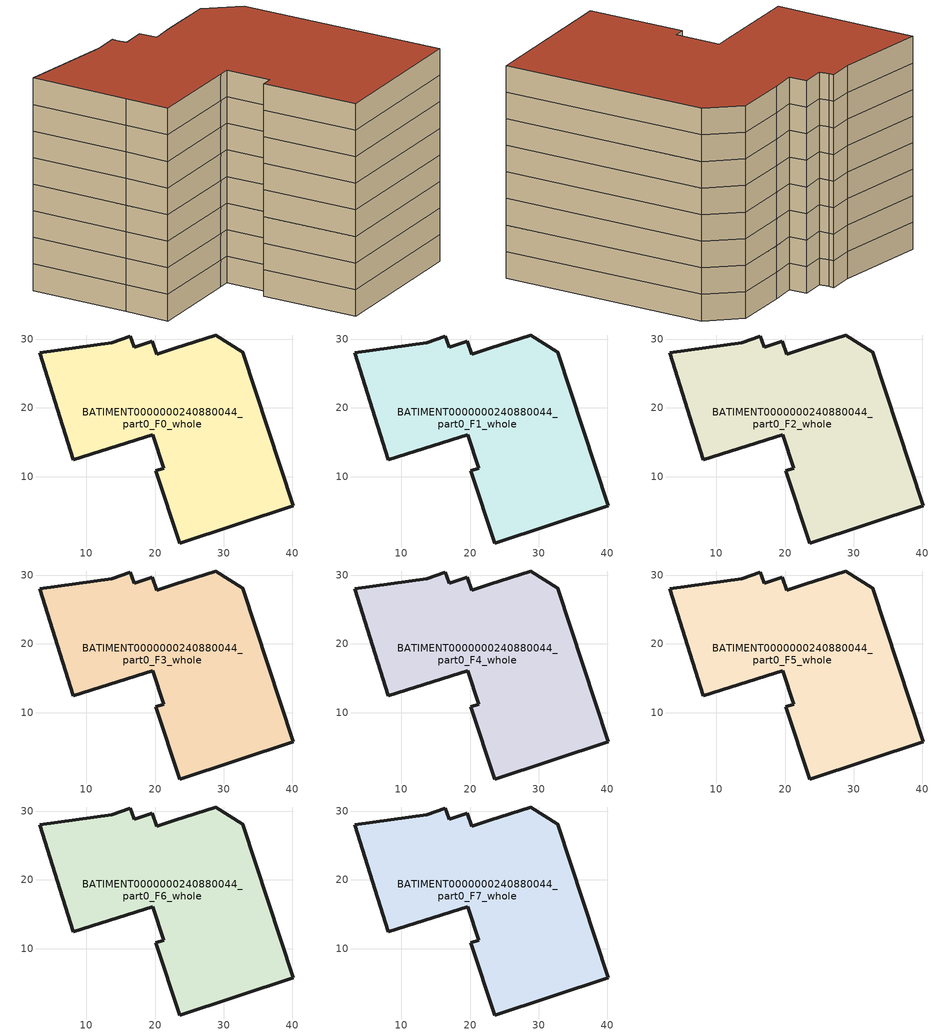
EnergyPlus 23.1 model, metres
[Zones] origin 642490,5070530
BATIMENT0000000240880044_part0_F0_whole
 floor ground (EU_floor_Construction): 32.78,28.13 40.18,5.72 23.57,0.32 20.07,10.82 21.27,11.22 19.67,16.13 18.47,15.73 8.06,12.43 6.56,17.33 3.16,28.04 13.67,29.54 16.37,30.44 16.57,29.84 16.97,28.84 19.57,29.74 20.27,27.84 22.87,28.74 28.88,30.64 z0
 wall outside (EU_wall_Construction): 32.78,28.13 28.88,30.64 22.87,28.74 20.27,27.84 19.57,29.74 16.97,28.84 16.57,29.84 16.37,30.44 13.67,29.54 3.16,28.04 6.56,17.33 8.06,12.43 18.47,15.73 19.67,16.13 21.27,11.22 20.07,10.82 23.57,0.32 40.18,5.72 32.78,28.13 z0:3
BATIMENT0000000240880044_part0_F1_whole
 floor to BATIMENT0000000240880044_part0_F0_whole (EU_floor_Construction): 32.78,28.13 40.18,5.72 23.57,0.32 20.07,10.82 21.27,11.22 19.67,16.13 18.47,15.73 8.06,12.43 6.56,17.33 3.16,28.04 13.67,29.54 16.37,30.44 16.57,29.84 16.97,28.84 19.57,29.74 20.27,27.84 22.87,28.74 28.88,30.64 z3
 wall outside (EU_wall_Construction): 32.78,28.13 28.88,30.64 22.87,28.74 20.27,27.84 19.57,29.74 16.97,28.84 16.57,29.84 16.37,30.44 13.67,29.54 3.16,28.04 6.56,17.33 8.06,12.43 18.47,15.73 19.67,16.13 21.27,11.22 20.07,10.82 23.57,0.32 40.18,5.72 32.78,28.13 z3:6
BATIMENT0000000240880044_part0_F2_whole
 floor to BATIMENT0000000240880044_part0_F1_whole (EU_floor_Construction): 32.78,28.13 40.18,5.72 23.57,0.32 20.07,10.82 21.27,11.22 19.67,16.13 18.47,15.73 8.06,12.43 6.56,17.33 3.16,28.04 13.67,29.54 16.37,30.44 16.57,29.84 16.97,28.84 19.57,29.74 20.27,27.84 22.87,28.74 28.88,30.64 z6
 wall outside (EU_wall_Construction): 32.78,28.13 28.88,30.64 22.87,28.74 20.27,27.84 19.57,29.74 16.97,28.84 16.57,29.84 16.37,30.44 13.67,29.54 3.16,28.04 6.56,17.33 8.06,12.43 18.47,15.73 19.67,16.13 21.27,11.22 20.07,10.82 23.57,0.32 40.18,5.72 32.78,28.13 z6:9
BATIMENT0000000240880044_part0_F3_whole
 floor to BATIMENT0000000240880044_part0_F2_whole (EU_floor_Construction): 32.78,28.13 40.18,5.72 23.57,0.32 20.07,10.82 21.27,11.22 19.67,16.13 18.47,15.73 8.06,12.43 6.56,17.33 3.16,28.04 13.67,29.54 16.37,30.44 16.57,29.84 16.97,28.84 19.57,29.74 20.27,27.84 22.87,28.74 28.88,30.64 z9
 wall outside (EU_wall_Construction): 32.78,28.13 28.88,30.64 22.87,28.74 20.27,27.84 19.57,29.74 16.97,28.84 16.57,29.84 16.37,30.44 13.67,29.54 3.16,28.04 6.56,17.33 8.06,12.43 18.47,15.73 19.67,16.13 21.27,11.22 20.07,10.82 23.57,0.32 40.18,5.72 32.78,28.13 z9:12
BATIMENT0000000240880044_part0_F4_whole
 floor to BATIMENT0000000240880044_part0_F3_whole (EU_floor_Construction): 32.78,28.13 40.18,5.72 23.57,0.32 20.07,10.82 21.27,11.22 19.67,16.13 18.47,15.73 8.06,12.43 6.56,17.33 3.16,28.04 13.67,29.54 16.37,30.44 16.57,29.84 16.97,28.84 19.57,29.74 20.27,27.84 22.87,28.74 28.88,30.64 z12
 wall outside (EU_wall_Construction): 32.78,28.13 28.88,30.64 22.87,28.74 20.27,27.84 19.57,29.74 16.97,28.84 16.57,29.84 16.37,30.44 13.67,29.54 3.16,28.04 6.56,17.33 8.06,12.43 18.47,15.73 19.67,16.13 21.27,11.22 20.07,10.82 23.57,0.32 40.18,5.72 32.78,28.13 z12:15
BATIMENT0000000240880044_part0_F5_whole
 floor to BATIMENT0000000240880044_part0_F4_whole (EU_floor_Construction): 32.78,28.13 40.18,5.72 23.57,0.32 20.07,10.82 21.27,11.22 19.67,16.13 18.47,15.73 8.06,12.43 6.56,17.33 3.16,28.04 13.67,29.54 16.37,30.44 16.57,29.84 16.97,28.84 19.57,29.74 20.27,27.84 22.87,28.74 28.88,30.64 z15
 wall outside (EU_wall_Construction): 32.78,28.13 28.88,30.64 22.87,28.74 20.27,27.84 19.57,29.74 16.97,28.84 16.57,29.84 16.37,30.44 13.67,29.54 3.16,28.04 6.56,17.33 8.06,12.43 18.47,15.73 19.67,16.13 21.27,11.22 20.07,10.82 23.57,0.32 40.18,5.72 32.78,28.13 z15:18
BATIMENT0000000240880044_part0_F6_whole
 floor to BATIMENT0000000240880044_part0_F5_whole (EU_floor_Construction): 32.78,28.13 40.18,5.72 23.57,0.32 20.07,10.82 21.27,11.22 19.67,16.13 18.47,15.73 8.06,12.43 6.56,17.33 3.16,28.04 13.67,29.54 16.37,30.44 16.57,29.84 16.97,28.84 19.57,29.74 20.27,27.84 22.87,28.74 28.88,30.64 z18
 wall outside (EU_wall_Construction): 32.78,28.13 28.88,30.64 22.87,28.74 20.27,27.84 19.57,29.74 16.97,28.84 16.57,29.84 16.37,30.44 13.67,29.54 3.16,28.04 6.56,17.33 8.06,12.43 18.47,15.73 19.67,16.13 21.27,11.22 20.07,10.82 23.57,0.32 40.18,5.72 32.78,28.13 z18:21
BATIMENT0000000240880044_part0_F7_whole
 floor to BATIMENT0000000240880044_part0_F6_whole (EU_floor_Construction): 32.78,28.13 40.18,5.72 23.57,0.32 20.07,10.82 21.27,11.22 19.67,16.13 18.47,15.73 8.06,12.43 6.56,17.33 3.16,28.04 13.67,29.54 16.37,30.44 16.57,29.84 16.97,28.84 19.57,29.74 20.27,27.84 22.87,28.74 28.88,30.64 z21
 wall outside (EU_wall_Construction): 32.78,28.13 28.88,30.64 22.87,28.74 20.27,27.84 19.57,29.74 16.97,28.84 16.57,29.84 16.37,30.44 13.67,29.54 3.16,28.04 6.56,17.33 8.06,12.43 18.47,15.73 19.67,16.13 21.27,11.22 20.07,10.82 23.57,0.32 40.18,5.72 32.78,28.13 z21:24
 roof outside (EU_roof_Construction): 40.18,5.72 32.78,28.13 28.88,30.64 22.87,28.74 20.27,27.84 19.57,29.74 16.97,28.84 16.57,29.84 16.37,30.44 13.67,29.54 3.16,28.04 6.56,17.33 8.06,12.43 18.47,15.73 19.67,16.13 21.27,11.22 20.07,10.82 23.57,0.32 z24
[Building]
EU S2 Campaign: North Axis=0; Terrain=City; Solar Distribution=FullExterior
[Site:Location]
Lyon-Bron: Latitude=45.75; Longitude=5; Time Zone=1; Elevation=198
[SizingPeriod:WeatherFileDays]
AnnualSizingPeriod: Begin Month=1; Begin Day of Month=1; End Month=12; End Day of Month=31; Day of Week for Start Day=Monday; Use Weather File Daylight Saving Period=No; Use Weather File Rain and Snow Indicators=No
[MATERIAL]
EU_InternalMass_Material: Roughness=MediumRough; Thickness=0.1; Conductivity=1; Density=1800; Specific Heat=900; Thermal Absorptance=0.9; Solar Absorptance=0.7; Visible Absorptance=0.7
[MATERIAL:NOMASS] Roughness=MediumRough; Thermal Absorptance=0.9; Solar Absorptance=0.7; Visible Absorptance=0.7
Name | Thermal Resistance
EU_wall_NoMass | 1.97775
EU_roof_NoMass | 1.81626
EU_floor_NoMass | 1.84812
[CONSTRUCTION]
EU_wall_Construction: EU_wall_NoMass
EU_roof_Construction: EU_roof_NoMass
EU_floor_Construction: EU_floor_NoMass
EU_InternalMass_Construction: EU_InternalMass_Material
[ZONE] Type=1; Multiplier=1; Ceiling Height=autocalculate; Volume=1938.29; Floor Area=autocalculate; Part of Total Floor Area=Yes
BATIMENT0000000240880044_part0_F0_whole; BATIMENT0000000240880044_part0_F1_whole; BATIMENT0000000240880044_part0_F2_whole; BATIMENT0000000240880044_part0_F3_whole; BATIMENT0000000240880044_part0_F4_whole; BATIMENT0000000240880044_part0_F5_whole; BATIMENT0000000240880044_part0_F6_whole; BATIMENT0000000240880044_part0_F7_whole
[INTERNALMASS] Construction=EU_InternalMass_Construction; Surface Area=646.097
Name | Zone or ZoneList
BATIMENT0000000240880044_part0_F0_whole_EU_InternalMass | BATIMENT0000000240880044_part0_F0_whole
BATIMENT0000000240880044_part0_F1_whole_EU_InternalMass | BATIMENT0000000240880044_part0_F1_whole
BATIMENT0000000240880044_part0_F2_whole_EU_InternalMass | BATIMENT0000000240880044_part0_F2_whole
BATIMENT0000000240880044_part0_F3_whole_EU_InternalMass | BATIMENT0000000240880044_part0_F3_whole
BATIMENT0000000240880044_part0_F4_whole_EU_InternalMass | BATIMENT0000000240880044_part0_F4_whole
BATIMENT0000000240880044_part0_F5_whole_EU_InternalMass | BATIMENT0000000240880044_part0_F5_whole
BATIMENT0000000240880044_part0_F6_whole_EU_InternalMass | BATIMENT0000000240880044_part0_F6_whole
BATIMENT0000000240880044_part0_F7_whole_EU_InternalMass | BATIMENT0000000240880044_part0_F7_whole
[OTHEREQUIPMENT] Fuel Type=Electricity; Design Level Calculation Method=Watts/Area; Power per Zone Floor Area=1; Fraction Latent=0; Fraction Radiant=0; Fraction Lost=0; Carbon Dioxide Generation Rate=0; EndUse Subcategory=EU_Step8_InternalGains
Name | Zone or ZoneList or Space or SpaceList | Schedule
EU_Step8_InternalGain_BATIMENT0000000240880044_part0_F0_whole_f000 | BATIMENT0000000240880044_part0_F0_whole | EU_Step8_GainSchedule_BATIMENT0000000240880044_part0_F0_whole_f000
EU_Step8_InternalGain_BATIMENT0000000240880044_part0_F1_whole_f000 | BATIMENT0000000240880044_part0_F1_whole | EU_Step8_GainSchedule_BATIMENT0000000240880044_part0_F1_whole_f000
EU_Step8_InternalGain_BATIMENT0000000240880044_part0_F2_whole_f000 | BATIMENT0000000240880044_part0_F2_whole | EU_Step8_GainSchedule_BATIMENT0000000240880044_part0_F2_whole_f000
EU_Step8_InternalGain_BATIMENT0000000240880044_part0_F3_whole_f000 | BATIMENT0000000240880044_part0_F3_whole | EU_Step8_GainSchedule_BATIMENT0000000240880044_part0_F3_whole_f000
EU_Step8_InternalGain_BATIMENT0000000240880044_part0_F4_whole_f000 | BATIMENT0000000240880044_part0_F4_whole | EU_Step8_GainSchedule_BATIMENT0000000240880044_part0_F4_whole_f000
EU_Step8_InternalGain_BATIMENT0000000240880044_part0_F5_whole_f000 | BATIMENT0000000240880044_part0_F5_whole | EU_Step8_GainSchedule_BATIMENT0000000240880044_part0_F5_whole_f000
EU_Step8_InternalGain_BATIMENT0000000240880044_part0_F6_whole_f000 | BATIMENT0000000240880044_part0_F6_whole | EU_Step8_GainSchedule_BATIMENT0000000240880044_part0_F6_whole_f000
EU_Step8_InternalGain_BATIMENT0000000240880044_part0_F7_whole_f000 | BATIMENT0000000240880044_part0_F7_whole | EU_Step8_GainSchedule_BATIMENT0000000240880044_part0_F7_whole_f000
[ZONEVENTILATION:DESIGNFLOWRATE] Schedule=EU_AlwaysOn; Design Flow Rate Calculation Method=AirChanges/Hour; Air Changes per Hour=0.759424; Ventilation Type=Natural; Fan Pressure Rise=0; Fan Total Efficiency=1; Constant Term Coefficient=1; Temperature Term Coefficient=0; Velocity Term Coefficient=0; Velocity Squared Term Coefficient=0; Minimum Indoor Temperature=-100; Maximum Indoor Temperature=100; Delta Temperature=-100; Minimum Outdoor Temperature=-100; Maximum Outdoor Temperature=100; Maximum Wind Speed=40
Name | Zone or ZoneList or Space or SpaceList
EU_ConstantAir_BATIMENT0000000240880044_part0_F0_whole | BATIMENT0000000240880044_part0_F0_whole
EU_ConstantAir_BATIMENT0000000240880044_part0_F1_whole | BATIMENT0000000240880044_part0_F1_whole
EU_ConstantAir_BATIMENT0000000240880044_part0_F2_whole | BATIMENT0000000240880044_part0_F2_whole
EU_ConstantAir_BATIMENT0000000240880044_part0_F3_whole | BATIMENT0000000240880044_part0_F3_whole
EU_ConstantAir_BATIMENT0000000240880044_part0_F4_whole | BATIMENT0000000240880044_part0_F4_whole
EU_ConstantAir_BATIMENT0000000240880044_part0_F5_whole | BATIMENT0000000240880044_part0_F5_whole
EU_ConstantAir_BATIMENT0000000240880044_part0_F6_whole | BATIMENT0000000240880044_part0_F6_whole
EU_ConstantAir_BATIMENT0000000240880044_part0_F7_whole | BATIMENT0000000240880044_part0_F7_whole
[HVACTEMPLATE:THERMOSTAT] Constant Heating Setpoint=20; Constant Cooling Setpoint=50
EU_HeatOnly_BATIMENT0000000240880044_part0_F0_whole; EU_HeatOnly_BATIMENT0000000240880044_part0_F1_whole; EU_HeatOnly_BATIMENT0000000240880044_part0_F2_whole; EU_HeatOnly_BATIMENT0000000240880044_part0_F3_whole; EU_HeatOnly_BATIMENT0000000240880044_part0_F4_whole; EU_HeatOnly_BATIMENT0000000240880044_part0_F5_whole; EU_HeatOnly_BATIMENT0000000240880044_part0_F6_whole; EU_HeatOnly_BATIMENT0000000240880044_part0_F7_whole
[HVACTEMPLATE:ZONE:IDEALLOADSAIRSYSTEM] System Availability Schedule=EU_AlwaysOn; Maximum Heating Supply Air Temperature=50; Minimum Cooling Supply Air Temperature=13; Maximum Heating Supply Air Humidity Ratio=0.0156; Minimum Cooling Supply Air Humidity Ratio=0.0077; Heating Limit=NoLimit; Cooling Limit=NoLimit; Heating Availability Schedule=EU_AlwaysOn; Cooling Availability Schedule=EU_CoolingOff; Dehumidification Control Type=ConstantSensibleHeatRatio; Cooling Sensible Heat Ratio=0.7; Dehumidification Setpoint=60; Humidification Control Type=None; Humidification Setpoint=30; Outdoor Air Method=None; Outdoor Air Flow Rate per Person=0.00944; Outdoor Air Flow Rate per Zone Floor Area=0; Outdoor Air Flow Rate per Zone=0; Demand Controlled Ventilation Type=None; Outdoor Air Economizer Type=NoEconomizer; Heat Recovery Type=None; Sensible Heat Recovery Effectiveness=0.7; Latent Heat Recovery Effectiveness=0.65
Name | Template Thermostat
BATIMENT0000000240880044_part0_F0_whole | EU_HeatOnly_BATIMENT0000000240880044_part0_F0_whole
BATIMENT0000000240880044_part0_F1_whole | EU_HeatOnly_BATIMENT0000000240880044_part0_F1_whole
BATIMENT0000000240880044_part0_F2_whole | EU_HeatOnly_BATIMENT0000000240880044_part0_F2_whole
BATIMENT0000000240880044_part0_F3_whole | EU_HeatOnly_BATIMENT0000000240880044_part0_F3_whole
BATIMENT0000000240880044_part0_F4_whole | EU_HeatOnly_BATIMENT0000000240880044_part0_F4_whole
BATIMENT0000000240880044_part0_F5_whole | EU_HeatOnly_BATIMENT0000000240880044_part0_F5_whole
BATIMENT0000000240880044_part0_F6_whole | EU_HeatOnly_BATIMENT0000000240880044_part0_F6_whole
BATIMENT0000000240880044_part0_F7_whole | EU_HeatOnly_BATIMENT0000000240880044_part0_F7_whole
[SIZING:ZONE] Zone Cooling Design Supply Air Temperature Input Method=SupplyAirTemperature; Zone Cooling Design Supply Air Temperature=13; Zone Heating Design Supply Air Temperature Input Method=SupplyAirTemperature; Zone Heating Design Supply Air Temperature=50; Zone Cooling Design Supply Air Humidity Ratio=0.008; Zone Heating Design Supply Air Humidity Ratio=0.008; Cooling Design Air Flow Method=DesignDay; Cooling Design Air Flow Rate=0; Cooling Minimum Air Flow per Zone Floor Area=0.000762; Cooling Minimum Air Flow=0; Cooling Minimum Air Flow Fraction=0.2; Heating Design Air Flow Method=DesignDay; Heating Design Air Flow Rate=0; Heating Maximum Air Flow per Zone Floor Area=0.002032; Heating Maximum Air Flow=0.141576; Heating Maximum Air Flow Fraction=0.3; Account for Dedicated Outdoor Air System=No; Dedicated Outdoor Air System Control Strategy=NeutralSupplyAir; Dedicated Outdoor Air Low Setpoint Temperature for Design=autosize; Dedicated Outdoor Air High Setpoint Temperature for Design=autosize; Zone Load Sizing Method=Sensible Load Only No Latent Load; Zone Latent Cooling Design Supply Air Humidity Ratio Input Method=HumidityRatioDifference; Zone Cooling Design Supply Air Humidity Ratio Difference=0.005; Zone Latent Heating Design Supply Air Humidity Ratio Input Method=HumidityRatioDifference; Zone Humidification Design Supply Air Humidity Ratio Difference=0.005
BATIMENT0000000240880044_part0_F0_whole; BATIMENT0000000240880044_part0_F1_whole; BATIMENT0000000240880044_part0_F2_whole; BATIMENT0000000240880044_part0_F3_whole; BATIMENT0000000240880044_part0_F4_whole; BATIMENT0000000240880044_part0_F5_whole; BATIMENT0000000240880044_part0_F6_whole; BATIMENT0000000240880044_part0_F7_whole
[SCHEDULE:CONSTANT]
Name | Hourly Value
EU_AlwaysOn | 1
EU_CoolingOff | 0
[SCHEDULE:FILE] Column Number=1; Rows to Skip at Top=0; Number of Hours of Data=8760; Column Separator=Comma; Interpolate to Timestep=No; Minutes per Item=60; Adjust Schedule for Daylight Savings=Yes
Name | File
EU_Step8_GainSchedule_BATIMENT0000000240880044_part0_F0_whole_f000 | C:\Users\o_iseri\Desktop\OpenUBEM\openubem\outputs\eu_evidence\EU-04\s3\s3_campaign\FR-LYO-HAUTCOEURPENTES\BATIMENT0000000240880044_part0\BATIMENT0000000240880044_part0_F0_whole_f000_gain.csv
EU_Step8_GainSchedule_BATIMENT0000000240880044_part0_F1_whole_f000 | C:\Users\o_iseri\Desktop\OpenUBEM\openubem\outputs\eu_evidence\EU-04\s3\s3_campaign\FR-LYO-HAUTCOEURPENTES\BATIMENT0000000240880044_part0\BATIMENT0000000240880044_part0_F1_whole_f000_gain.csv
EU_Step8_GainSchedule_BATIMENT0000000240880044_part0_F2_whole_f000 | C:\Users\o_iseri\Desktop\OpenUBEM\openubem\outputs\eu_evidence\EU-04\s3\s3_campaign\FR-LYO-HAUTCOEURPENTES\BATIMENT0000000240880044_part0\BATIMENT0000000240880044_part0_F2_whole_f000_gain.csv
EU_Step8_GainSchedule_BATIMENT0000000240880044_part0_F3_whole_f000 | C:\Users\o_iseri\Desktop\OpenUBEM\openubem\outputs\eu_evidence\EU-04\s3\s3_campaign\FR-LYO-HAUTCOEURPENTES\BATIMENT0000000240880044_part0\BATIMENT0000000240880044_part0_F3_whole_f000_gain.csv
EU_Step8_GainSchedule_BATIMENT0000000240880044_part0_F4_whole_f000 | C:\Users\o_iseri\Desktop\OpenUBEM\openubem\outputs\eu_evidence\EU-04\s3\s3_campaign\FR-LYO-HAUTCOEURPENTES\BATIMENT0000000240880044_part0\BATIMENT0000000240880044_part0_F4_whole_f000_gain.csv
EU_Step8_GainSchedule_BATIMENT0000000240880044_part0_F5_whole_f000 | C:\Users\o_iseri\Desktop\OpenUBEM\openubem\outputs\eu_evidence\EU-04\s3\s3_campaign\FR-LYO-HAUTCOEURPENTES\BATIMENT0000000240880044_part0\BATIMENT0000000240880044_part0_F5_whole_f000_gain.csv
EU_Step8_GainSchedule_BATIMENT0000000240880044_part0_F6_whole_f000 | C:\Users\o_iseri\Desktop\OpenUBEM\openubem\outputs\eu_evidence\EU-04\s3\s3_campaign\FR-LYO-HAUTCOEURPENTES\BATIMENT0000000240880044_part0\BATIMENT0000000240880044_part0_F6_whole_f000_gain.csv
EU_Step8_GainSchedule_BATIMENT0000000240880044_part0_F7_whole_f000 | C:\Users\o_iseri\Desktop\OpenUBEM\openubem\outputs\eu_evidence\EU-04\s3\s3_campaign\FR-LYO-HAUTCOEURPENTES\BATIMENT0000000240880044_part0\BATIMENT0000000240880044_part0_F7_whole_f000_gain.csv
